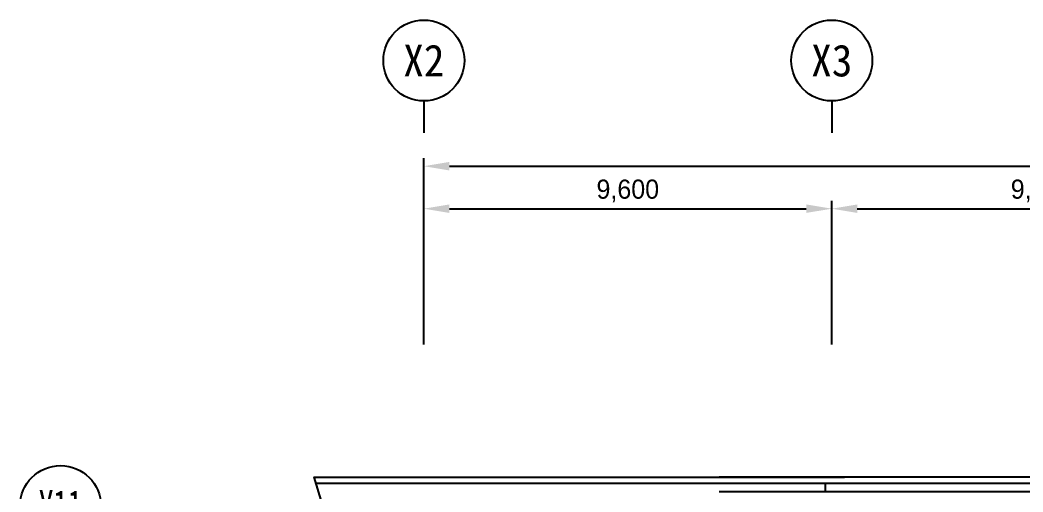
# Model space of a CAD drawing. Header units: millimetres. Extents: x 592430 to 684586, y -483905 to -416366.
# Drawn here: x 592430 to 616033, y -427479 to -416366 of the extents above; entities that cross this region are included whole.
import ezdxf
from ezdxf.enums import TextEntityAlignment as Align

# ---------------------------------------------------------------- set-up
doc = ezdxf.new("R2010")
doc.units = ezdxf.units.MM
doc.header["$LTSCALE"] = 500
doc.header["$PDMODE"] = 2
doc.layers.get('Defpoints').update_dxf_attribs({"color": 8})
for name, color, linetype in [('A-GRID-DIMS', 14, 'Continuous'), ('ARCH', 9, 'Continuous'), ('DIM', 7, 'Continuous')]:
    doc.layers.add(name, color=color, linetype=linetype)
doc.styles.add('돋움', font='')
doc.styles.add('울릉도l', font='')
doc.styles.get('돋움').set_extended_font_data('DotumChe')
doc.styles.get('울릉도l').set_extended_font_data('Dotum')
doc.dimstyles.new('HS-300', dxfattribs={"dimscale": 150, "dimtxt": 3, "dimasz": 4, "dimexe": 1.25, "dimexo": 2, "dimgap": 1, "dimtad": 1, "dimtoh": 1, "dimdec": 0, "dimlunit": 6, "dimtxsty": '울릉도l', "dimcen": 2.5, "dimclrd": 15, "dimclre": 15, "dimadec": 0, "dimazin": 0, "dimtfac": 1, "dimtdec": 0, "dimtmove": 0, "dimatfit": 3, "dimfxl": 0, "dimarcsym": 0})

# ---------------------------------------------------------------- blocks, each defined once
blk = doc.blocks.new('주열마킹$0$')
blk.add_line((0, 5), (0, 0))
blk.add_circle((0, 11.35), 6.35)
at = {"color": 3, "style": '돋움'}
blk.add_attdef('NO', text='', height=5, dxfattribs=at).set_placement((0, 11.35), align=Align.MIDDLE_CENTER)
blk = doc.blocks.new('*U3')
blk.add_line((0, 5), (0, 0))
blk.add_circle((0, 11.35), 6.35)
at = {"color": 3, "style": '돋움'}
blk.add_attdef('NO', text='', height=5, dxfattribs=at).set_placement((0, 11.35), align=Align.MIDDLE_CENTER)
blk = doc.blocks.new('*D4')
at = {"layer": 'Defpoints', "color": 0}
for p in [(621433, -420808), (611533, -424308), (621433, -424308)]:
    blk.add_point(p, dxfattribs=at)
at = {"layer": 'DIM', "color": 1, "lineweight": -2}
for p, q in [((611533, -424008), (611533, -420621)), ((612133, -420808), (620833, -420808)), ((621433, -424008), (621433, -420621))]:
    blk.add_line(p, q, dxfattribs=at)
at = {"layer": 'DIM', "color": 1}
for points in [[(612133, -420708), (612133, -420908), (611533, -420808)], [(620833, -420708), (620833, -420908), (621433, -420808)]]:
    blk.add_solid(points, dxfattribs=at)
at = {"layer": 'DIM', "color": 0, "insert": (616483, -420390), "char_height": 450, "attachment_point": 5, "style": '울릉도l'}
blk.add_mtext('9,900', dxfattribs=at)
blk = doc.blocks.new('*D12')
at = {"layer": 'Defpoints', "color": 0}
for p in [(683633, -419808), (601933, -424008), (683633, -424308)]:
    blk.add_point(p, dxfattribs=at)
at = {"layer": 'DIM', "color": 1, "lineweight": -2}
for p, q in [((601933, -423708), (601933, -419621)), ((683633, -424008), (683633, -419621)), ((602533, -419808), (683033, -419808))]:
    blk.add_line(p, q, dxfattribs=at)
at = {"layer": 'DIM', "color": 1}
for points in [[(602533, -419708), (602533, -419908), (601933, -419808)], [(683033, -419708), (683033, -419908), (683633, -419808)]]:
    blk.add_solid(points, dxfattribs=at)
at = {"layer": 'DIM', "color": 0, "insert": (642783, -419390), "char_height": 450, "attachment_point": 5, "style": '울릉도l'}
blk.add_mtext('81,700', dxfattribs=at)
blk = doc.blocks.new('*D19')
at = {"layer": 'Defpoints', "color": 0}
for p in [(611533, -420808), (601933, -424308), (611533, -424308)]:
    blk.add_point(p, dxfattribs=at)
at = {"layer": 'DIM', "color": 1, "lineweight": -2}
for p, q in [((601933, -424008), (601933, -420621)), ((602533, -420808), (610933, -420808)), ((611533, -424008), (611533, -420621))]:
    blk.add_line(p, q, dxfattribs=at)
at = {"layer": 'DIM', "color": 1}
for points in [[(602533, -420708), (602533, -420908), (601933, -420808)], [(610933, -420708), (610933, -420908), (611533, -420808)]]:
    blk.add_solid(points, dxfattribs=at)
at = {"layer": 'DIM', "color": 0, "insert": (606733, -420390), "char_height": 450, "attachment_point": 5, "style": '울릉도l'}
blk.add_mtext('9,600', dxfattribs=at)

msp = doc.modelspace()

# ---------------------------------------------------------------- linework, layer by layer
at = {"layer": 'ARCH'}
for p, q in [((684312.8, -427128.5), (608883.8, -427128.6)), ((684312.8, -427128.5), (609614.7, -427128.6)), ((684312.8, -427128.5), (609614.7, -427128.6)), ((611382.8, -427278.6), (599400.3, -427278.6)), ((611382.8, -427278.6), (609614.7, -427278.6)), ((611382.8, -427278.6), (609614.7, -427278.6)), ((684162.8, -427278.5), (611382.8, -427278.6)), ((684162.8, -427278.5), (611382.8, -427278.6)), ((611382.8, -427478.6), (611382.8, -427278.6)), ((611382.8, -427478.6), (611382.8, -427278.6)), ((611382.8, -427478.6), (608883.8, -427478.6)), ((611382.8, -427478.6), (609614.7, -427478.6)), ((611382.8, -427478.6), (609614.7, -427478.6)), ((624832.8, -427478.6), (611382.8, -427478.6)), ((624832.8, -427478.6), (611382.8, -427478.6))]:
    msp.add_line(p, q, dxfattribs=at)
at = {"layer": 'ARCH', "color": 9}
for p, q in [((684162.8, -427278.5), (611382.8, -427278.6)), ((611382.8, -427478.6), (611382.8, -427278.6)), ((624832.8, -427478.6), (611382.8, -427478.6))]:
    msp.add_line(p, q, dxfattribs=at)
at = {"layer": 'ARCH'}
for points in [[(605676, -447960.4), (599354.7, -427128.6), (611832.8, -427128.6)], [(609614.7, -427128.6), (611832.8, -427128.6)], [(609614.7, -427128.6), (611832.8, -427128.6)]]:
    msp.add_lwpolyline(points, dxfattribs=at)

# ---------------------------------------------------------------- block references
at = {"layer": 'A-GRID-DIMS', "xscale": 150, "yscale": 150, "zscale": 150}
for p, values in [((601933.6, -419020.9), {'NO': 'X2'}), ((611533.6, -419020.9), {'NO': 'X3'})]:
    msp.add_blockref('*U3', p, dxfattribs=at).add_auto_attribs(values)
at = {"layer": 'A-GRID-DIMS'}
ref = msp.add_blockref('주열마킹$0$', (595085, -427808.5), dxfattribs=dict(at, xscale=150, yscale=150, zscale=150, rotation=90))
ref.add_attrib('NO', 'Y11', dxfattribs={"layer": '0', "color": 3, "height": 750, "style": '돋움', "width": 0.7}).set_placement((593382.5, -427808.5), align=Align.MIDDLE_CENTER)
ref = msp.add_blockref('주열마킹$0$', (595085, -427808.5), dxfattribs=dict(at, xscale=150, yscale=150, zscale=150, rotation=90))
ref.add_attrib('NO', 'Y11', dxfattribs={"layer": '0', "color": 3, "height": 750, "style": '돋움', "width": 0.7}).set_placement((593382.5, -427808.5), align=Align.MIDDLE_CENTER)

# ---------------------------------------------------------------- dimensions: what is measured, and where the dimension line sits
at = {"layer": 'DIM'}
for base, p1, p2, picture, middle in [((683632.8, -419808.5), (601932.8, -424008.5), (683632.8, -424308.5), '*D12', (642782.8, -419389.8)), ((611532.8, -420808.5), (601932.8, -424308.5), (611532.8, -424308.5), '*D19', (606732.8, -420389.8)), ((621432.8, -420808.5), (611532.8, -424308.5), (621432.8, -424308.5), '*D4', (616482.8, -420389.8))]:
    dim = msp.add_linear_dim(base=base, p1=p1, p2=p2, dimstyle='HS-300', override={"dimclrd": 1, "dimclre": 1, "dimtmove": 1}, dxfattribs=at)
    dim.commit()
    dim.dimension.update_dxf_attribs({"geometry": picture, "text_midpoint": middle})

doc.saveas('drawing.dxf')
